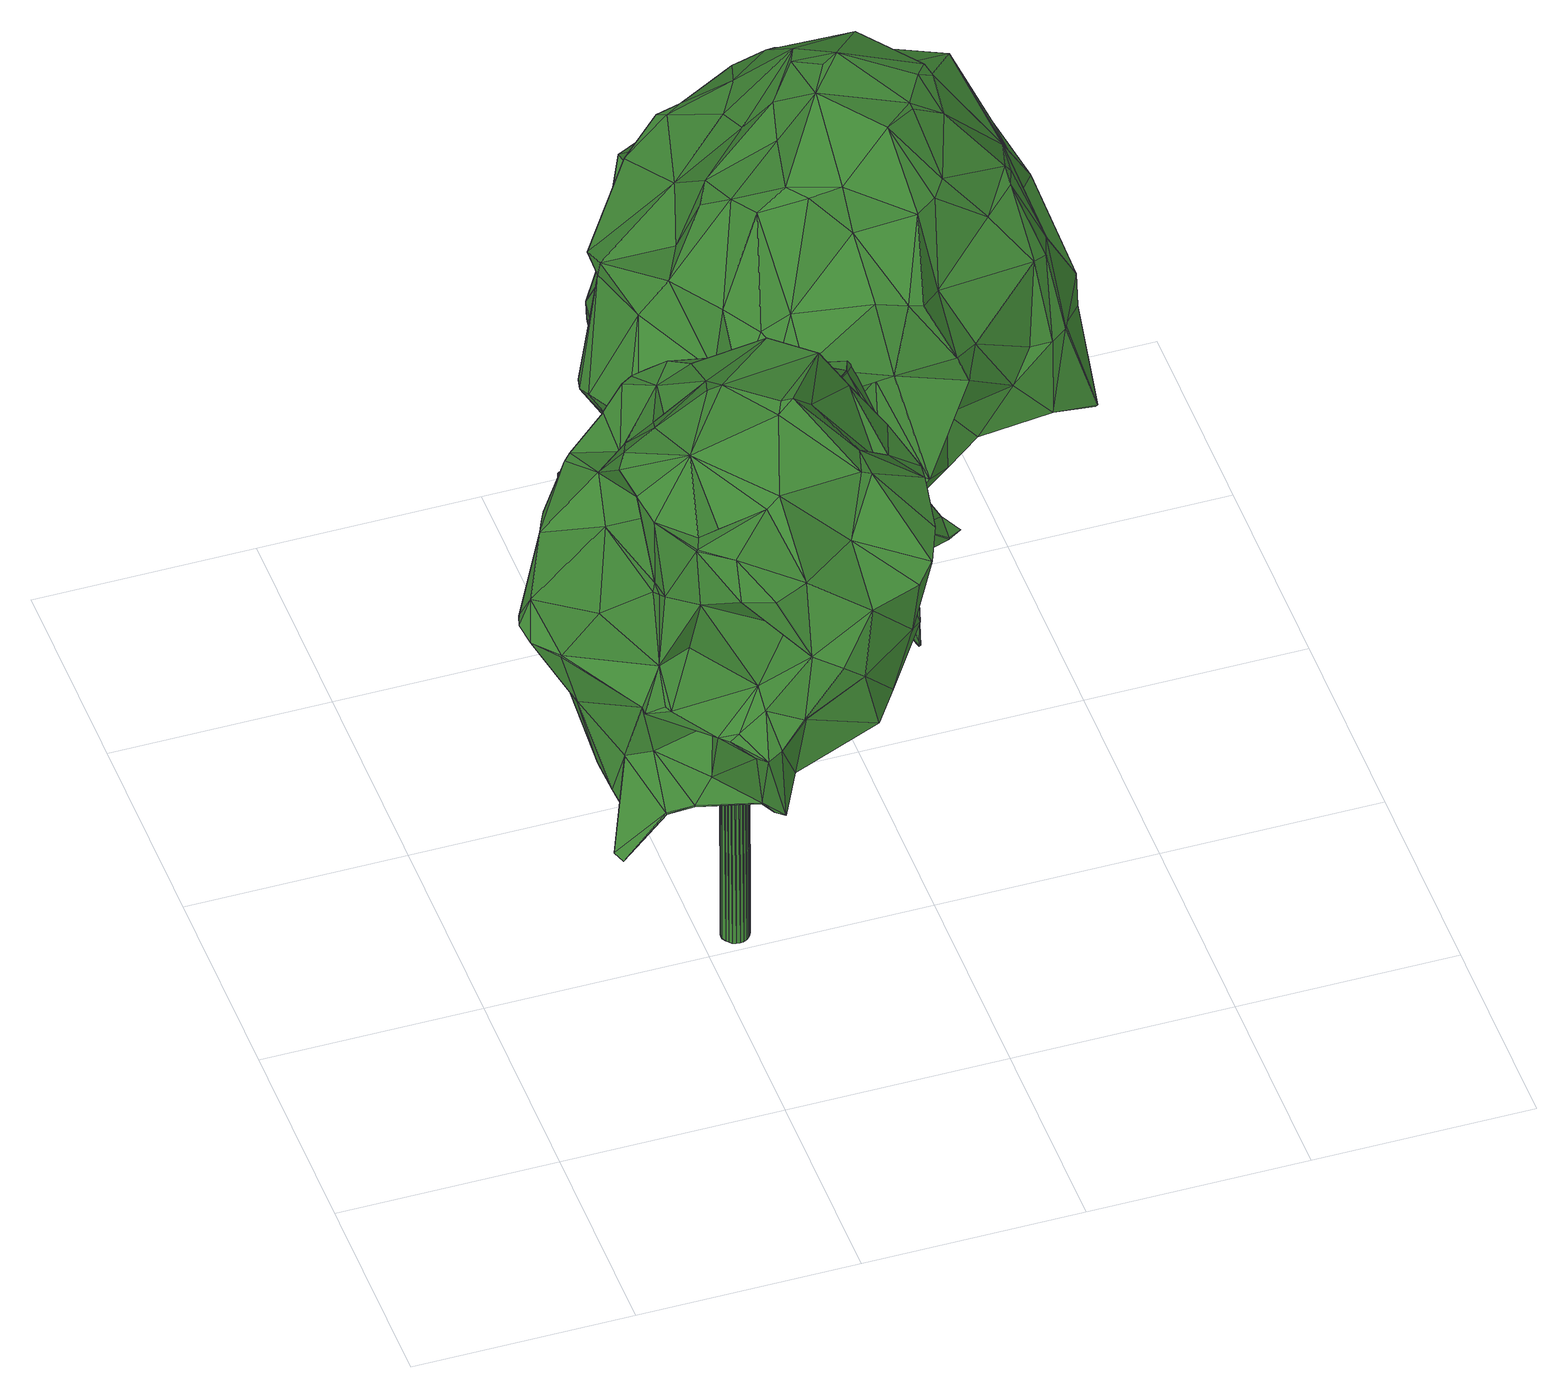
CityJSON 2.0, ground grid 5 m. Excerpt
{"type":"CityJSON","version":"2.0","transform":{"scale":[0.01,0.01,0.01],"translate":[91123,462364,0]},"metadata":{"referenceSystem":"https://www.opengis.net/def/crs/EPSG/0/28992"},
"CityObjects":{
"tree1":{"type":"SolitaryVegetationObject","attributes":{"gtid":145,"crown_width_m":9.9,"crown_median_z":10.23,"trunk_H_m":10.19,"trunk_DBH_m":0.633,"trunk_radius_m":0.316,"trunk_base_height_m":0.04,"original_gtid":"149"},"geometry":[{"type":"Solid","lod":"3","boundaries":[[[[0,1,2]],[[3,4,5]],[[6,7,8]],[[8,7,9]],[[10,11,12]],[[13,14,15]],[[16,17,18]],[[19,20,21]],[[22,23,24]],[[25,23,22]],[[26,27,28]],[[29,30,31]],[[32,33,34]],[[35,36,37]],[[21,38,39]],[[20,38,21]],[[40,41,33]],[[42,43,44]],[[0,2,45]],[[46,2,1]],[[47,28,48]],[[49,50,51]],[[52,53,54]],[[55,56,57]],[[58,59,60]],[[61,59,58]],[[38,62,63]],[[38,63,64]],[[47,34,28]],[[5,4,65]],[[66,67,68]],[[66,68,69]],[[70,71,72]],[[73,74,75]],[[47,48,76]],[[77,78,79]],[[80,81,82]],[[83,15,14]],[[84,85,86]],[[87,88,15]],[[89,46,55]],[[90,46,89]],[[91,76,92]],[[93,51,94]],[[93,94,95]],[[96,97,98]],[[96,98,99]],[[21,100,19]],[[101,17,102]],[[103,78,104]],[[105,78,103]],[[66,106,107]],[[108,109,110]],[[99,98,111]],[[112,51,113]],[[112,114,115]],[[116,114,112]],[[117,118,119]],[[120,79,121]],[[24,23,76]],[[122,123,44]],[[44,123,111]],[[124,125,126]],[[127,126,125]],[[101,18,17]],[[4,3,128]],[[129,72,126]],[[70,72,129]],[[130,131,132]],[[133,85,134]],[[120,77,79]],[[135,136,107]],[[10,137,11]],[[29,138,30]],[[139,140,141]],[[141,142,139]],[[72,124,126]],[[81,140,143]],[[144,35,37]],[[145,146,147]],[[52,148,53]],[[64,39,38]],[[57,56,149]],[[150,18,118]],[[76,91,24]],[[151,129,152]],[[151,120,129]],[[79,78,153]],[[18,150,16]],[[130,154,89]],[[155,89,154]],[[85,156,86]],[[146,31,147]],[[146,157,31]],[[124,36,35]],[[72,36,124]],[[37,36,64]],[[12,11,158]],[[73,24,103]],[[22,24,73]],[[159,160,161]],[[16,150,162]],[[127,163,164]],[[4,165,166]],[[167,77,168]],[[168,77,120]],[[168,120,169]],[[105,153,78]],[[88,87,170]],[[171,27,66]],[[172,166,137]],[[172,173,166]],[[174,175,176]],[[177,178,179]],[[100,58,180]],[[100,180,159]],[[91,103,24]],[[89,181,61]],[[182,130,132]],[[183,142,184]],[[185,186,20]],[[38,20,186]],[[16,102,17]],[[33,41,187]],[[187,41,188]],[[189,78,167]],[[89,155,181]],[[190,191,192]],[[4,166,65]],[[145,147,31]],[[169,120,151]],[[87,193,170]],[[48,28,9]],[[103,74,73]],[[9,7,48]],[[194,143,140]],[[56,153,105]],[[6,92,7]],[[129,126,152]],[[4,128,165]],[[151,152,127]],[[151,127,164]],[[127,152,126]],[[182,132,195]],[[103,104,74]],[[188,102,196]],[[195,132,91]],[[91,182,195]],[[103,91,132]],[[48,7,92]],[[82,8,183]],[[116,118,117]],[[38,186,62]],[[197,198,106]],[[199,62,186]],[[90,89,61]],[[200,201,202]],[[99,158,96]],[[29,203,204]],[[13,205,192]],[[59,61,155]],[[161,20,159]],[[161,185,20]],[[91,92,182]],[[8,9,142]],[[66,27,206]],[[66,206,106]],[[183,8,142]],[[207,50,170]],[[134,119,208]],[[200,209,201]],[[122,44,43]],[[6,8,82]],[[92,210,182]],[[45,211,0]],[[92,76,48]],[[167,78,77]],[[42,212,213]],[[214,213,212]],[[214,212,42]],[[215,93,216]],[[47,40,32]],[[130,182,210]],[[23,217,47]],[[218,219,220]],[[193,83,69]],[[158,11,165]],[[221,99,222]],[[221,163,10]],[[223,68,207]],[[170,50,88]],[[211,21,71]],[[6,81,143]],[[221,164,163]],[[26,197,27]],[[54,224,225]],[[179,97,177]],[[189,122,226]],[[150,116,162]],[[163,137,10]],[[224,213,178]],[[40,33,32]],[[100,45,2]],[[118,18,101]],[[84,134,85]],[[44,111,98]],[[163,227,137]],[[105,103,132]],[[205,88,49]],[[205,13,88]],[[228,204,28]],[[228,28,27]],[[21,211,100]],[[45,100,211]],[[157,229,31]],[[49,93,190]],[[215,190,93]],[[44,214,42]],[[28,34,230]],[[33,230,34]],[[82,183,184]],[[104,78,231]],[[179,214,98]],[[44,98,214]],[[232,233,142]],[[192,234,13]],[[64,71,39]],[[36,71,64]],[[199,186,146]],[[199,146,145]],[[139,142,233]],[[39,71,21]],[[134,117,119]],[[232,204,233]],[[5,112,115]],[[5,115,3]],[[235,75,52]],[[105,132,131]],[[148,52,75]],[[148,75,74]],[[10,12,221]],[[188,196,187]],[[70,211,71]],[[119,118,236]],[[60,59,237]],[[197,106,206]],[[166,165,11]],[[116,113,162]],[[116,112,113]],[[82,81,6]],[[151,164,238]],[[151,238,169]],[[97,179,98]],[[96,128,3]],[[62,202,239]],[[204,203,220]],[[47,217,40]],[[141,80,184]],[[141,184,142]],[[141,140,81]],[[16,135,102]],[[240,143,194]],[[186,185,241]],[[115,96,3]],[[116,150,118]],[[101,242,174]],[[42,213,243]],[[172,244,239]],[[121,56,245]],[[72,71,36]],[[97,246,247]],[[14,13,234]],[[14,234,31]],[[69,83,248]],[[49,51,93]],[[115,246,96]],[[221,12,99]],[[224,178,225]],[[97,117,177]],[[249,250,120]],[[137,166,11]],[[22,73,25]],[[244,144,239]],[[86,177,117]],[[84,86,117]],[[67,66,107]],[[221,222,164]],[[65,166,173]],[[145,31,234]],[[81,80,141]],[[251,172,239]],[[199,202,62]],[[95,172,252]],[[84,117,134]],[[145,202,199]],[[56,105,149]],[[111,253,222]],[[111,222,99]],[[154,143,240]],[[40,217,235]],[[23,235,217]],[[54,254,52]],[[74,104,255]],[[162,207,16]],[[135,16,207]],[[135,196,102]],[[256,160,218]],[[165,128,158]],[[179,178,213]],[[257,237,258]],[[177,225,178]],[[57,149,89]],[[104,231,255]],[[259,255,231]],[[49,190,205]],[[260,261,247]],[[86,254,54]],[[148,255,42]],[[227,172,137]],[[158,128,96]],[[198,196,135]],[[88,50,49]],[[174,208,236]],[[194,258,59]],[[218,220,256]],[[253,238,164]],[[208,119,236]],[[118,101,174]],[[174,236,118]],[[76,23,47]],[[255,148,74]],[[196,197,262]],[[197,196,198]],[[113,51,50]],[[28,232,9]],[[121,245,120]],[[232,142,9]],[[28,204,232]],[[102,242,101]],[[188,242,102]],[[6,154,92]],[[210,92,154]],[[31,229,29]],[[208,176,133]],[[174,176,208]],[[138,248,30]],[[138,171,248]],[[263,146,241]],[[146,186,241]],[[256,161,160]],[[256,185,161]],[[171,138,27]],[[162,113,207]],[[175,174,242]],[[259,42,255]],[[158,99,12]],[[257,218,160]],[[241,185,264]],[[64,63,37]],[[239,63,62]],[[144,37,63]],[[144,63,239]],[[159,19,100]],[[159,20,19]],[[179,213,214]],[[253,111,110]],[[46,58,265]],[[130,210,154]],[[60,257,180]],[[60,237,257]],[[220,219,233]],[[220,233,204]],[[58,46,90]],[[58,90,61]],[[117,114,116]],[[194,266,258]],[[55,245,56]],[[226,122,43]],[[32,34,47]],[[266,267,219]],[[46,1,55]],[[239,202,201]],[[79,153,121]],[[56,121,153]],[[243,53,148]],[[245,268,269]],[[163,270,227]],[[144,227,270]],[[271,270,163]],[[270,271,124]],[[35,270,124]],[[144,270,35]],[[25,235,23]],[[224,243,213]],[[134,208,133]],[[257,160,180]],[[123,110,111]],[[260,115,114]],[[140,266,194]],[[140,139,266]],[[216,93,95]],[[50,207,113]],[[155,61,181]],[[220,203,229]],[[223,207,170]],[[216,95,252]],[[227,244,172]],[[57,89,55]],[[197,206,27]],[[133,40,235]],[[154,6,143]],[[89,149,131]],[[89,131,130]],[[156,85,133]],[[133,235,156]],[[105,131,149]],[[235,25,75]],[[69,171,66]],[[272,192,191]],[[272,191,202]],[[205,190,192]],[[87,83,193]],[[135,107,198]],[[106,198,107]],[[73,75,25]],[[216,202,215]],[[245,1,268]],[[58,60,180]],[[82,184,80]],[[69,223,193]],[[27,138,228]],[[204,138,29]],[[228,138,204]],[[159,180,160]],[[201,209,239]],[[31,30,83]],[[154,59,155]],[[248,83,30]],[[253,164,222]],[[226,259,231]],[[231,189,226]],[[68,136,207]],[[144,244,227]],[[251,209,200]],[[86,273,177]],[[177,273,225]],[[110,122,189]],[[110,189,167]],[[193,223,170]],[[40,274,41]],[[40,133,274]],[[175,242,274]],[[239,209,251]],[[172,251,252]],[[196,262,187]],[[97,96,246]],[[59,258,237]],[[146,229,157]],[[172,65,173]],[[95,65,172]],[[266,139,267]],[[233,219,267]],[[233,267,139]],[[67,136,68]],[[135,207,136]],[[68,223,69]],[[243,54,53]],[[54,225,273]],[[273,86,54]],[[240,194,59]],[[187,262,26]],[[197,26,262]],[[59,154,240]],[[271,125,124]],[[1,245,55]],[[163,127,125]],[[163,125,271]],[[42,259,43]],[[226,43,259]],[[28,230,26]],[[129,120,70]],[[269,120,245]],[[249,120,269]],[[67,107,136]],[[114,117,261]],[[211,250,0]],[[41,274,188]],[[243,148,42]],[[224,54,243]],[[264,185,256]],[[192,145,234]],[[202,145,272]],[[192,272,145]],[[249,269,250]],[[250,70,120]],[[69,275,171]],[[248,171,275]],[[248,275,69]],[[242,188,274]],[[187,230,33]],[[26,230,187]],[[176,175,274]],[[176,274,133]],[[83,87,15]],[[211,70,250]],[[276,254,86]],[[191,190,215]],[[65,95,94]],[[100,265,58]],[[215,202,191]],[[202,277,200]],[[252,277,216]],[[216,277,202]],[[252,251,277]],[[200,277,251]],[[260,246,115]],[[123,122,110]],[[2,265,100]],[[46,265,2]],[[266,219,218]],[[257,266,218]],[[258,266,257]],[[156,276,86]],[[156,254,276]],[[235,254,156]],[[235,52,254]],[[97,261,117]],[[247,261,97]],[[260,114,261]],[[231,78,189]],[[247,246,260]],[[168,108,167]],[[110,167,108]],[[83,14,31]],[[112,5,94]],[[112,94,51]],[[65,94,5]],[[241,264,229]],[[256,220,229]],[[264,256,229]],[[263,241,229]],[[263,229,146]],[[29,229,203]],[[108,238,109]],[[253,110,238]],[[169,238,168]],[[108,168,238]],[[109,238,110]],[[250,268,0]],[[250,269,268]],[[0,268,1]],[[13,15,88]],[[278,279,280]],[[278,280,281]],[[281,280,282]],[[281,282,283]],[[280,279,284]],[[280,284,282]],[[282,284,285]],[[282,285,283]],[[284,279,286]],[[284,286,285]],[[285,286,287]],[[285,287,283]],[[286,279,288]],[[286,288,287]],[[287,288,289]],[[287,289,283]],[[288,279,290]],[[288,290,289]],[[289,290,291]],[[289,291,283]],[[290,279,292]],[[290,292,291]],[[291,292,293]],[[291,293,283]],[[292,279,294]],[[292,294,293]],[[293,294,295]],[[293,295,283]],[[294,279,296]],[[294,296,295]],[[295,296,297]],[[295,297,283]],[[296,279,298]],[[296,298,297]],[[297,298,299]],[[297,299,283]],[[298,279,300]],[[298,300,299]],[[299,300,301]],[[299,301,283]],[[300,279,302]],[[300,302,301]],[[301,302,303]],[[301,303,283]],[[302,279,304]],[[302,304,303]],[[303,304,305]],[[303,305,283]],[[304,279,306]],[[304,306,305]],[[305,306,307]],[[305,307,283]],[[306,279,308]],[[306,308,307]],[[307,308,309]],[[307,309,283]],[[308,279,310]],[[308,310,309]],[[309,310,311]],[[309,311,283]],[[310,279,312]],[[310,312,311]],[[311,312,313]],[[311,313,283]],[[312,279,314]],[[312,314,313]],[[313,314,315]],[[313,315,283]],[[314,279,316]],[[314,316,315]],[[315,316,317]],[[315,317,283]],[[316,279,318]],[[316,318,317]],[[317,318,319]],[[317,319,283]],[[318,279,320]],[[318,320,319]],[[319,320,321]],[[319,321,283]],[[320,279,322]],[[320,322,321]],[[321,322,323]],[[321,323,283]],[[322,279,324]],[[322,324,323]],[[323,324,325]],[[323,325,283]],[[324,279,326]],[[324,326,325]],[[325,326,327]],[[325,327,283]],[[326,279,278]],[[326,278,327]],[[327,278,281]],[[327,281,283]]]]}]},
"tree2":{"type":"SolitaryVegetationObject","attributes":{"gtid":148,"crown_width_m":11.24,"crown_median_z":9.76,"trunk_H_m":9.6,"trunk_DBH_m":0.697,"trunk_radius_m":0.349,"trunk_base_height_m":0.16,"original_gtid":"152"},"geometry":[{"type":"Solid","lod":"3","boundaries":[[[[328,329,330]],[[331,332,333]],[[334,335,336]],[[337,338,339]],[[337,339,340]],[[341,342,343]],[[341,343,344]],[[345,346,347]],[[348,349,332]],[[350,351,352]],[[350,352,353]],[[354,355,356]],[[357,358,359]],[[360,361,362]],[[363,362,338]],[[359,358,364]],[[365,359,364]],[[366,334,336]],[[367,368,369]],[[370,371,372]],[[373,331,333]],[[374,356,375]],[[375,355,376]],[[346,365,347]],[[377,378,379]],[[380,379,378]],[[381,376,355]],[[382,383,384]],[[339,385,340]],[[377,386,387]],[[331,388,332]],[[389,390,391]],[[392,393,394]],[[389,391,395]],[[396,397,398]],[[398,399,396]],[[332,373,333]],[[337,340,400]],[[338,337,401]],[[402,400,340]],[[403,404,357]],[[405,406,407]],[[408,376,381]],[[408,375,376]],[[374,375,408]],[[409,410,363]],[[362,410,411]],[[360,362,411]],[[412,413,414]],[[415,365,416]],[[383,379,417]],[[418,343,419]],[[418,420,421]],[[379,386,377]],[[422,386,379]],[[400,402,423]],[[424,425,426]],[[427,428,429]],[[430,431,432]],[[433,424,346]],[[394,393,434]],[[400,423,331]],[[435,436,437]],[[435,437,399]],[[438,439,440]],[[349,440,441]],[[389,442,443]],[[434,444,345]],[[435,398,445]],[[331,423,446]],[[447,448,449]],[[339,450,385]],[[380,451,452]],[[453,454,450]],[[433,345,444]],[[346,345,433]],[[438,426,439]],[[415,394,347]],[[345,394,434]],[[347,394,345]],[[385,450,454]],[[385,454,455]],[[347,365,415]],[[403,366,404]],[[456,457,458]],[[408,354,374]],[[399,449,396]],[[459,460,354]],[[461,421,420]],[[461,462,421]],[[463,448,394]],[[397,396,463]],[[394,415,463]],[[354,356,374]],[[354,460,355]],[[460,464,381]],[[381,464,408]],[[408,387,386]],[[408,386,422]],[[465,466,464]],[[397,463,415]],[[465,467,466]],[[355,460,381]],[[423,468,446]],[[469,470,471]],[[431,468,432]],[[472,371,370]],[[473,474,475]],[[353,466,467]],[[444,476,477]],[[418,478,412]],[[419,478,418]],[[416,397,415]],[[445,398,397]],[[479,429,480]],[[479,480,481]],[[458,482,377]],[[447,482,458]],[[407,483,405]],[[336,484,485]],[[486,487,474]],[[475,335,488]],[[489,462,490]],[[489,490,491]],[[399,398,435]],[[357,404,358]],[[416,445,397]],[[492,367,369]],[[492,484,367]],[[486,367,484]],[[350,477,351]],[[338,493,363]],[[443,494,389]],[[427,429,382]],[[382,384,427]],[[377,387,495]],[[458,377,495]],[[419,343,342]],[[407,330,329]],[[412,496,488]],[[485,358,404]],[[465,464,460]],[[459,465,460]],[[480,497,498]],[[480,498,481]],[[499,500,329]],[[474,368,486]],[[367,486,368]],[[380,501,451]],[[328,330,489]],[[502,503,446]],[[414,420,418]],[[504,505,506]],[[507,505,504]],[[473,368,474]],[[361,479,508]],[[425,439,426]],[[509,384,417]],[[384,509,510]],[[418,412,414]],[[511,512,513]],[[514,468,515]],[[431,515,468]],[[464,466,516]],[[511,471,512]],[[511,517,471]],[[369,518,492]],[[429,428,497]],[[363,391,409]],[[332,441,373]],[[332,349,441]],[[425,519,494]],[[520,461,521]],[[502,446,514]],[[373,522,331]],[[348,513,512]],[[513,388,511]],[[520,521,517]],[[468,514,446]],[[502,514,520]],[[500,523,497]],[[521,420,414]],[[524,409,525]],[[524,525,350]],[[446,503,388]],[[471,526,527]],[[515,430,490]],[[331,446,388]],[[348,332,513]],[[332,388,513]],[[375,356,355]],[[411,465,360]],[[503,502,511]],[[517,511,502]],[[378,377,482]],[[511,388,503]],[[390,409,391]],[[440,442,441]],[[390,494,519]],[[519,425,424]],[[519,424,433]],[[364,518,416]],[[516,495,528]],[[389,494,390]],[[359,438,357]],[[461,520,515]],[[529,432,530]],[[529,530,453]],[[407,406,330]],[[364,416,365]],[[498,497,531]],[[532,392,457]],[[395,442,389]],[[359,426,438]],[[390,525,409]],[[352,466,353]],[[334,526,335]],[[442,395,441]],[[392,448,447]],[[438,440,533]],[[533,440,349]],[[489,343,421]],[[337,534,401]],[[512,535,348]],[[443,439,425]],[[494,443,425]],[[442,440,439]],[[442,439,443]],[[402,455,536]],[[488,526,412]],[[335,526,488]],[[470,537,535]],[[344,406,538]],[[344,538,341]],[[414,413,471]],[[526,471,413]],[[436,505,437]],[[437,505,507]],[[420,521,461]],[[407,329,539]],[[540,541,542]],[[352,351,543]],[[514,515,520]],[[532,444,434]],[[544,380,452]],[[544,451,545]],[[467,465,411]],[[396,448,463]],[[521,414,546]],[[382,547,383]],[[548,547,382]],[[510,370,483]],[[464,387,408]],[[549,473,550]],[[382,429,548]],[[496,419,538]],[[419,342,538]],[[341,538,342]],[[452,451,544]],[[484,492,551]],[[484,551,364]],[[473,436,368]],[[336,485,366]],[[520,517,502]],[[472,509,545]],[[542,541,390]],[[519,542,390]],[[368,435,369]],[[529,498,552]],[[424,553,346]],[[554,555,456]],[[556,555,554]],[[497,480,429]],[[436,435,368]],[[481,508,479]],[[552,499,529]],[[500,499,523]],[[483,539,510]],[[510,539,427]],[[450,481,498]],[[519,557,542]],[[456,532,457]],[[535,349,348]],[[405,558,504]],[[430,432,529]],[[491,430,529]],[[491,529,499]],[[458,457,392]],[[458,392,447]],[[408,422,354]],[[541,350,525]],[[541,477,350]],[[456,555,532]],[[484,487,486]],[[453,450,498]],[[538,559,488]],[[475,488,559]],[[405,504,406]],[[369,445,518]],[[441,395,560]],[[426,553,424]],[[365,346,553]],[[365,553,359]],[[498,531,552]],[[559,538,549]],[[538,506,549]],[[411,410,467]],[[501,380,561]],[[501,561,447]],[[343,418,421]],[[540,562,541]],[[504,538,406]],[[530,455,453]],[[447,449,501]],[[489,421,462]],[[477,562,444]],[[477,541,562]],[[531,497,523]],[[531,523,552]],[[529,453,498]],[[445,369,435]],[[563,545,451]],[[364,358,485]],[[484,364,485]],[[437,563,399]],[[473,549,436]],[[437,507,563]],[[564,565,459]],[[479,565,564]],[[361,508,362]],[[475,474,487]],[[500,539,329]],[[370,372,483]],[[475,559,473]],[[545,372,371]],[[530,536,455]],[[379,354,422]],[[566,331,522]],[[566,534,337]],[[534,522,560]],[[566,522,534]],[[431,430,515]],[[472,370,510]],[[383,547,379]],[[497,428,500]],[[456,458,567]],[[362,508,338]],[[428,427,539]],[[410,524,353]],[[481,450,508]],[[338,508,339]],[[450,339,508]],[[500,428,539]],[[541,525,390]],[[467,410,353]],[[426,359,553]],[[394,448,392]],[[402,536,423]],[[438,403,357]],[[438,533,403]],[[379,380,417]],[[338,401,493]],[[471,535,512]],[[470,535,471]],[[433,557,519]],[[557,540,542]],[[444,557,433]],[[568,403,533]],[[363,410,362]],[[392,532,393]],[[434,393,532]],[[465,459,565]],[[465,565,360]],[[416,518,445]],[[383,417,384]],[[400,331,566]],[[343,330,344]],[[489,330,343]],[[334,527,526]],[[470,527,334]],[[441,522,373]],[[560,522,441]],[[534,560,391]],[[400,566,337]],[[395,391,560]],[[469,471,527]],[[469,527,470]],[[410,409,524]],[[484,336,487]],[[552,523,499]],[[372,504,558]],[[472,510,509]],[[544,417,380]],[[509,417,544]],[[567,495,516]],[[458,495,567]],[[516,352,567]],[[516,466,352]],[[396,449,448]],[[556,543,476]],[[540,444,562]],[[329,328,499]],[[407,539,483]],[[472,545,371]],[[454,453,455]],[[340,455,402]],[[385,455,340]],[[483,372,558]],[[483,558,405]],[[535,537,349]],[[533,537,470]],[[349,537,533]],[[567,554,456]],[[540,557,444]],[[387,464,528]],[[387,528,495]],[[464,516,528]],[[496,538,488]],[[515,490,461]],[[461,490,462]],[[430,491,490]],[[366,569,334]],[[334,569,470]],[[563,570,399]],[[563,571,570]],[[504,545,507]],[[544,545,509]],[[451,571,563]],[[451,501,571]],[[473,559,550]],[[559,549,550]],[[372,545,504]],[[479,548,429]],[[564,548,479]],[[499,328,491]],[[564,459,548]],[[538,504,506]],[[412,526,413]],[[491,328,489]],[[436,549,505]],[[506,505,549]],[[510,427,384]],[[479,361,565]],[[360,565,361]],[[354,547,459]],[[354,379,547]],[[496,412,478]],[[496,478,419]],[[534,493,401]],[[534,391,493]],[[363,493,391]],[[501,570,571]],[[335,475,487]],[[335,487,336]],[[563,507,545]],[[533,470,569]],[[533,569,568]],[[568,569,366]],[[568,366,403]],[[352,543,567]],[[567,543,556]],[[353,524,350]],[[447,561,482]],[[366,485,404]],[[482,561,378]],[[378,561,380]],[[551,492,518]],[[551,518,364]],[[423,536,468]],[[432,536,530]],[[432,468,536]],[[548,459,547]],[[501,449,570]],[[399,570,449]],[[521,546,517]],[[517,546,471]],[[567,556,554]],[[414,471,546]],[[444,532,555]],[[556,476,555]],[[477,476,351]],[[543,351,476]],[[344,330,406]],[[444,555,476]],[[572,573,574]],[[572,574,575]],[[575,574,576]],[[575,576,577]],[[574,573,578]],[[574,578,576]],[[576,578,579]],[[576,579,577]],[[578,573,580]],[[578,580,579]],[[579,580,581]],[[579,581,577]],[[580,573,582]],[[580,582,581]],[[581,582,583]],[[581,583,577]],[[582,573,584]],[[582,584,583]],[[583,584,585]],[[583,585,577]],[[584,573,586]],[[584,586,585]],[[585,586,587]],[[585,587,577]],[[586,573,588]],[[586,588,587]],[[587,588,589]],[[587,589,577]],[[588,573,590]],[[588,590,589]],[[589,590,591]],[[589,591,577]],[[590,573,592]],[[590,592,591]],[[591,592,593]],[[591,593,577]],[[592,573,594]],[[592,594,593]],[[593,594,595]],[[593,595,577]],[[594,573,596]],[[594,596,595]],[[595,596,597]],[[595,597,577]],[[596,573,598]],[[596,598,597]],[[597,598,599]],[[597,599,577]],[[598,573,600]],[[598,600,599]],[[599,600,601]],[[599,601,577]],[[600,573,602]],[[600,602,601]],[[601,602,603]],[[601,603,577]],[[602,573,604]],[[602,604,603]],[[603,604,605]],[[603,605,577]],[[604,573,606]],[[604,606,605]],[[605,606,607]],[[605,607,577]],[[606,573,608]],[[606,608,607]],[[607,608,609]],[[607,609,577]],[[608,573,610]],[[608,610,609]],[[609,610,611]],[[609,611,577]],[[610,573,612]],[[610,612,611]],[[611,612,613]],[[611,613,577]],[[612,573,614]],[[612,614,613]],[[613,614,615]],[[613,615,577]],[[614,573,616]],[[614,616,615]],[[615,616,617]],[[615,617,577]],[[616,573,618]],[[616,618,617]],[[617,618,619]],[[617,619,577]],[[618,573,620]],[[618,620,619]],[[619,620,621]],[[619,621,577]],[[620,573,572]],[[620,572,621]],[[621,572,575]],[[621,575,577]]]]}]}
},
"vertices":[
[449,172,1448],[378,222,1451],[449,138,1357],[939,889,1193],[939,864,1252],[959,868,1153],[240,285,849],[225,324,722],[232,277,713],[248,312,709],[845,702,1369],[907,802,1302],[763,826,1352],[968,505,752],[908,506,858],[882,562,875],[661,982,667],[623,995,628],[675,1054,735],[645,42,1193],[696,53,1145],[722,82,1302],[212,630,1070],[280,636,974],[147,588,1056],[266,779,990],[491,573,596],[528,529,615],[391,466,690],[582,316,816],[574,480,930],[760,408,826],[284,657,678],[295,676,618],[299,650,652],[920,326,1410],[788,280,1502],[909,225,1361],[832,144,1160],[837,112,1315],[261,753,736],[355,788,577],[435,874,1208],[376,835,1310],[496,891,1351],[513,98,1372],[384,211,1305],[285,597,755],[226,423,711],[960,655,802],[857,805,818],[955,790,927],[330,993,1009],[369,990,1025],[399,1028,1023],[334,297,1267],[336,374,1239],[334,336,1239],[485,132,1112],[378,80,1040],[421,68,1049],[295,141,1086],[871,212,1110],[823,276,1269],[878,153,1334],[973,787,1154],[679,602,668],[690,634,645],[621,766,744],[713,673,880],[577,265,1513],[726,237,1366],[763,281,1512],[210,747,1122],[218,758,1139],[283,823,998],[183,507,884],[323,537,1473],[306,656,1316],[301,502,1460],[174,97,730],[282,138,801],[162,125,733],[795,526,878],[503,919,1015],[456,867,839],[464,1040,996],[855,650,869],[956,654,801],[307,256,1113],[382,281,1121],[84,520,1090],[175,406,917],[964,714,961],[926,812,974],[986,722,1106],[792,866,1194],[683,996,1152],[620,903,1270],[740,850,1357],[583,68,1222],[503,1053,670],[573,963,569],[178,662,1177],[274,782,1247],[297,585,1226],[734,652,597],[735,654,601],[423,641,1438],[458,677,1419],[475,771,1415],[516,821,1429],[903,891,946],[840,850,814],[722,845,885],[862,882,1026],[721,927,823],[629,981,988],[611,1022,751],[573,980,761],[434,430,1526],[311,417,1457],[424,852,1363],[448,861,1370],[782,348,1511],[716,471,1553],[662,427,1625],[769,579,1590],[902,861,1274],[623,407,1607],[134,387,1078],[243,462,1101],[103,499,1150],[390,891,798],[512,895,800],[677,765,636],[677,762,640],[846,701,1366],[521,491,811],[344,133,805],[344,133,809],[284,137,797],[285,204,755],[292,249,878],[933,390,1383],[860,373,871],[809,294,956],[856,373,872],[344,912,1042],[331,369,1218],[712,1022,772],[551,567,1573],[636,434,1620],[390,479,1330],[258,225,1035],[251,184,1054],[358,858,939],[661,354,980],[839,855,1297],[562,54,1060],[501,22,1016],[574,81,1033],[723,972,781],[850,617,1439],[687,675,1573],[920,837,1295],[907,799,1299],[359,637,1401],[404,576,1486],[523,583,1552],[834,768,832],[621,535,702],[941,580,1223],[862,706,1138],[501,1051,674],[466,936,696],[465,940,699],[596,1034,1005],[539,1052,1032],[658,1003,1169],[483,78,1087],[287,156,1088],[81,435,1088],[164,126,730],[175,99,728],[739,90,966],[788,143,1002],[438,755,515],[481,857,509],[373,713,1307],[940,546,857],[931,525,871],[963,488,834],[818,655,880],[396,175,838],[72,484,1097],[530,786,639],[651,674,623],[677,710,613],[859,285,987],[1050,475,1090],[1013,442,1102],[928,441,1073],[584,275,766],[550,307,689],[971,506,754],[688,631,641],[748,853,782],[518,979,724],[1014,444,1105],[132,387,1075],[590,125,1382],[620,872,1125],[535,1004,1052],[594,915,1261],[910,558,884],[920,625,1063],[417,701,849],[522,57,794],[504,82,786],[583,219,758],[759,726,1407],[697,757,1398],[759,725,871],[503,1054,1024],[479,1079,978],[376,832,1312],[913,553,1365],[425,460,748],[611,243,862],[450,614,618],[286,786,1263],[377,350,745],[490,255,749],[921,483,850],[324,830,923],[558,1008,737],[399,61,1039],[544,651,1513],[924,401,1196],[416,230,937],[751,137,981],[507,927,618],[449,988,1042],[918,419,1350],[329,354,1432],[759,859,1180],[640,854,1121],[590,576,923],[447,282,1442],[546,258,1490],[1017,505,1112],[986,579,1142],[551,769,1457],[333,992,1007],[310,821,1221],[562,117,851],[466,6,1008],[444,26,1008],[346,827,1267],[730,758,992],[619,947,1006],[526,688,645],[722,159,1002],[609,240,865],[570,194,1203],[482,99,805],[482,100,801],[381,223,1453],[395,262,1449],[867,410,1416],[838,415,1416],[922,482,854],[477,1076,976],[432,849,675],[568,672,827],[371,989,1021],[1016,506,1108],[607,552,4],[575,552,4],[606,560,4],[604,549,1023],[602,557,1023],[572,549,1023],[602,568,4],[599,565,1023],[597,574,4],[594,571,1023],[591,579,4],[588,576,1023],[583,583,4],[580,579,1023],[575,584,4],[572,580,1023],[567,583,4],[564,579,1023],[559,579,4],[556,576,1023],[553,574,4],[549,571,1023],[548,568,4],[544,564,1023],[544,560,4],[541,557,1023],[543,552,4],[540,548,1023],[544,544,4],[541,540,1023],[548,536,4],[545,533,1023],[553,530,4],[550,526,1023],[559,524,4],[556,521,1023],[567,521,4],[564,518,1023],[575,520,4],[572,517,1023],[583,521,4],[580,518,1023],[591,525,4],[588,521,1023],[598,530,4],[594,526,1023],[602,536,4],[599,533,1023],[606,544,4],[602,541,1023],
[1157,884,1031],[1151,861,898],[1235,912,917],[994,1264,1667],[1072,1357,1678],[1035,1336,1673],[1469,1510,1226],[1524,1449,1080],[1465,1565,1136],[782,1195,1484],[637,1174,1311],[714,1048,1318],[812,1109,1512],[1465,997,874],[1521,983,857],[1409,930,920],[1341,973,896],[740,1854,809],[862,1983,940],[886,1926,748],[1254,1321,1622],[1153,1476,1609],[567,1476,941],[582,1550,888],[555,1371,851],[479,1301,964],[611,1001,577],[493,1000,522],[521,990,514],[1194,1745,1275],[1193,1843,1076],[1139,1897,1109],[517,1088,1027],[533,1066,1033],[576,1195,1214],[544,1350,1236],[1192,1841,1072],[1042,1934,915],[1386,1659,1169],[1415,1688,846],[1403,1563,758],[1290,1720,781],[968,1009,994],[1000,1098,1012],[1171,1039,1004],[989,1410,1630],[548,990,515],[504,1005,484],[487,1023,494],[675,1272,515],[766,1298,626],[769,1118,680],[951,1195,640],[483,1045,513],[760,893,794],[845,987,747],[928,986,774],[768,958,1317],[662,1262,520],[660,1265,522],[1179,1196,1642],[794,1653,1319],[689,1622,1253],[742,1448,1320],[787,1644,612],[772,1697,621],[903,1758,615],[871,1511,1425],[1017,1696,658],[1084,1714,674],[1120,1673,699],[1114,1618,728],[877,1117,1559],[733,1253,1432],[916,1078,1550],[1228,1694,1300],[1300,1680,1158],[1232,994,944],[1312,982,892],[1209,910,901],[506,1060,497],[542,1428,1199],[545,1370,1183],[475,1221,992],[1544,1180,1057],[1415,1229,1235],[1447,1092,1269],[961,1877,697],[1122,1859,860],[923,1100,711],[1452,976,1107],[1525,984,859],[1424,1023,1286],[1415,953,1102],[632,1143,602],[984,1062,1577],[842,1845,1103],[812,1779,1169],[988,1757,1133],[955,844,928],[972,774,915],[744,866,872],[1151,799,1268],[1084,820,1419],[1052,823,1426],[774,1914,982],[747,1709,640],[1249,1637,763],[1326,1406,715],[1188,1492,843],[1076,1782,1316],[962,1722,1351],[1002,1617,1477],[1011,1464,1613],[920,1588,1438],[830,1672,1325],[694,1784,833],[1114,1711,682],[1106,1124,1658],[888,1463,642],[904,1508,648],[934,1509,673],[698,885,1242],[1119,1248,737],[1056,1159,698],[833,860,1280],[793,902,1295],[839,971,1336],[824,1618,685],[785,1643,616],[717,1413,564],[586,1019,747],[535,1063,675],[1387,993,1304],[1363,950,1103],[934,1756,623],[576,1180,679],[549,1205,868],[540,1275,844],[469,1262,974],[1126,985,1524],[1351,1374,1310],[1379,1529,1432],[1411,1271,1389],[931,1094,920],[1507,1440,708],[1506,1478,782],[1539,1384,916],[598,1594,889],[595,1596,893],[1489,1088,1010],[609,1053,1011],[779,877,1015],[697,910,1174],[746,1371,580],[1144,926,923],[1412,1732,984],[1383,1702,1091],[1461,1663,898],[1435,1616,915],[1555,1306,936],[1313,910,1043],[1214,864,1232],[1182,810,1184],[1357,1742,852],[695,1300,1284],[779,1679,1302],[685,1372,571],[1561,1221,925],[829,771,992],[829,849,1184],[1077,760,975],[1005,733,921],[962,1406,724],[1207,1062,1536],[1182,1185,1634],[1258,1149,956],[1298,1369,909],[1356,1364,916],[1210,1306,931],[690,1034,1160],[1016,1089,764],[948,1005,789],[1260,1210,1576],[1265,1294,1610],[1226,1278,1639],[1176,1021,1525],[1149,919,1357],[657,1325,659],[1376,1149,1445],[1152,1814,855],[758,1750,1143],[1304,1047,1409],[1376,1115,1420],[934,1368,1566],[995,846,982],[578,1431,1133],[598,1470,1123],[1505,1365,1190],[1472,1407,1227],[655,1326,641],[1026,842,1215],[1003,900,1377],[841,855,1029],[747,1705,642],[1176,1590,1462],[763,1308,1445],[1290,1399,1501],[997,1030,1469],[1250,1466,1494],[1452,1199,844],[1133,879,897],[727,1642,992],[627,1492,1104],[730,1702,1117],[595,1547,878],[1057,1127,714],[1076,1263,893],[1392,1159,1416],[730,1001,765],[724,944,821],[1346,1376,703],[1448,1374,734],[1289,1725,916],[994,873,1188],[921,1885,976],[772,1603,862],[704,1663,867],[663,1538,875],[809,1773,975],[1207,1012,963],[1447,1374,738],[880,1411,1471],[846,1337,653],[660,1636,922],[1127,1496,825],[622,1067,1000],[568,1070,997],[912,1276,1543],[725,1438,764],[1228,1631,1318],[1347,1534,1365],[1052,1533,781],[1101,1495,825],[1060,1301,17],[1025,1302,16],[1059,1310,16],[1047,1324,976],[1046,1333,976],[1012,1325,976],[1056,1319,16],[1043,1341,976],[1050,1326,16],[1038,1349,975],[1043,1332,16],[1030,1355,975],[1035,1335,15],[1022,1358,975],[1026,1337,15],[1013,1360,975],[1017,1336,15],[1004,1359,975],[1008,1333,15],[996,1355,975],[1001,1327,15],[988,1350,975],[995,1320,15],[983,1343,975],[992,1312,15],[979,1335,975],[990,1303,16],[977,1326,975],[991,1294,16],[979,1317,975],[994,1285,16],[982,1308,976],[1000,1278,16],[987,1301,976],[1007,1272,17],[994,1295,976],[1015,1268,17],[1003,1291,976],[1024,1267,17],[1012,1290,976],[1033,1268,17],[1021,1291,976],[1042,1271,17],[1029,1294,976],[1049,1277,17],[1037,1299,976],[1055,1284,17],[1042,1307,976],[1059,1292,17],[1046,1315,976]
]}
